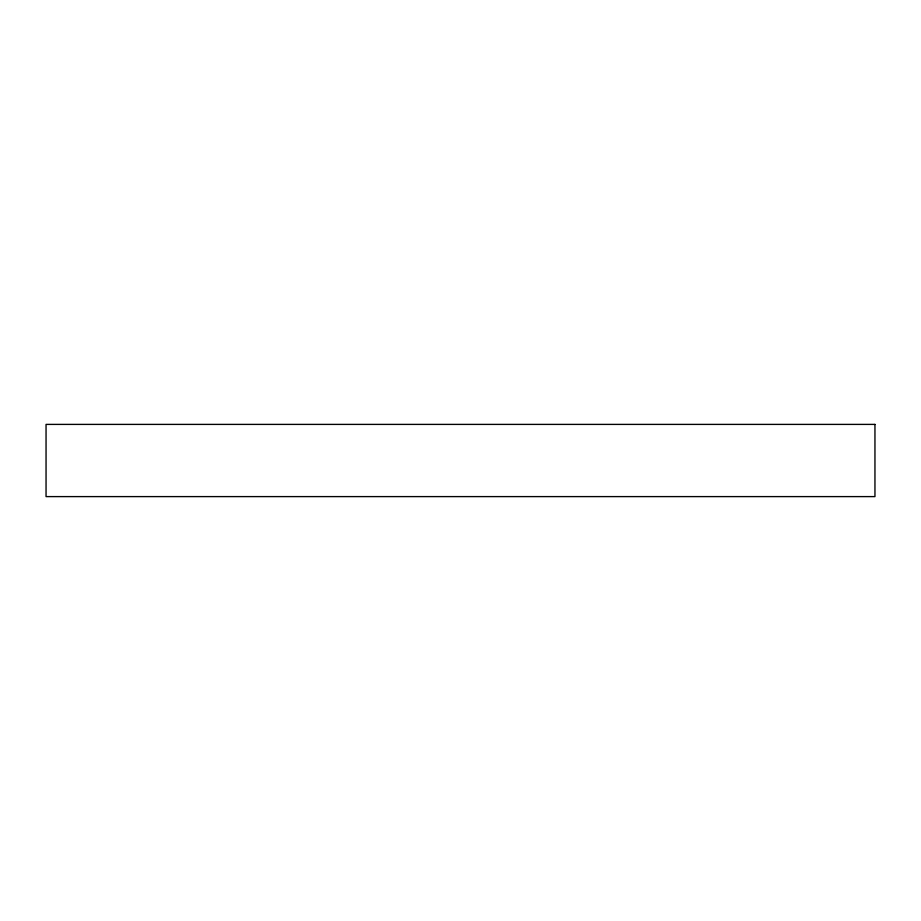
<?xml version="1.0" encoding="UTF-8"?>
<svg xmlns="http://www.w3.org/2000/svg" width="921" height="921" viewBox="0 0 921 921"><rect width="100%" height="100%" fill="white"/><g stroke="black" fill="none" stroke-linecap="round" stroke-linejoin="round"><path stroke-width="1.38" d="M874.95 424.397L46.05 424.397L46.05 496.603L874.95 496.603L874.95 424.397"/></g></svg>
